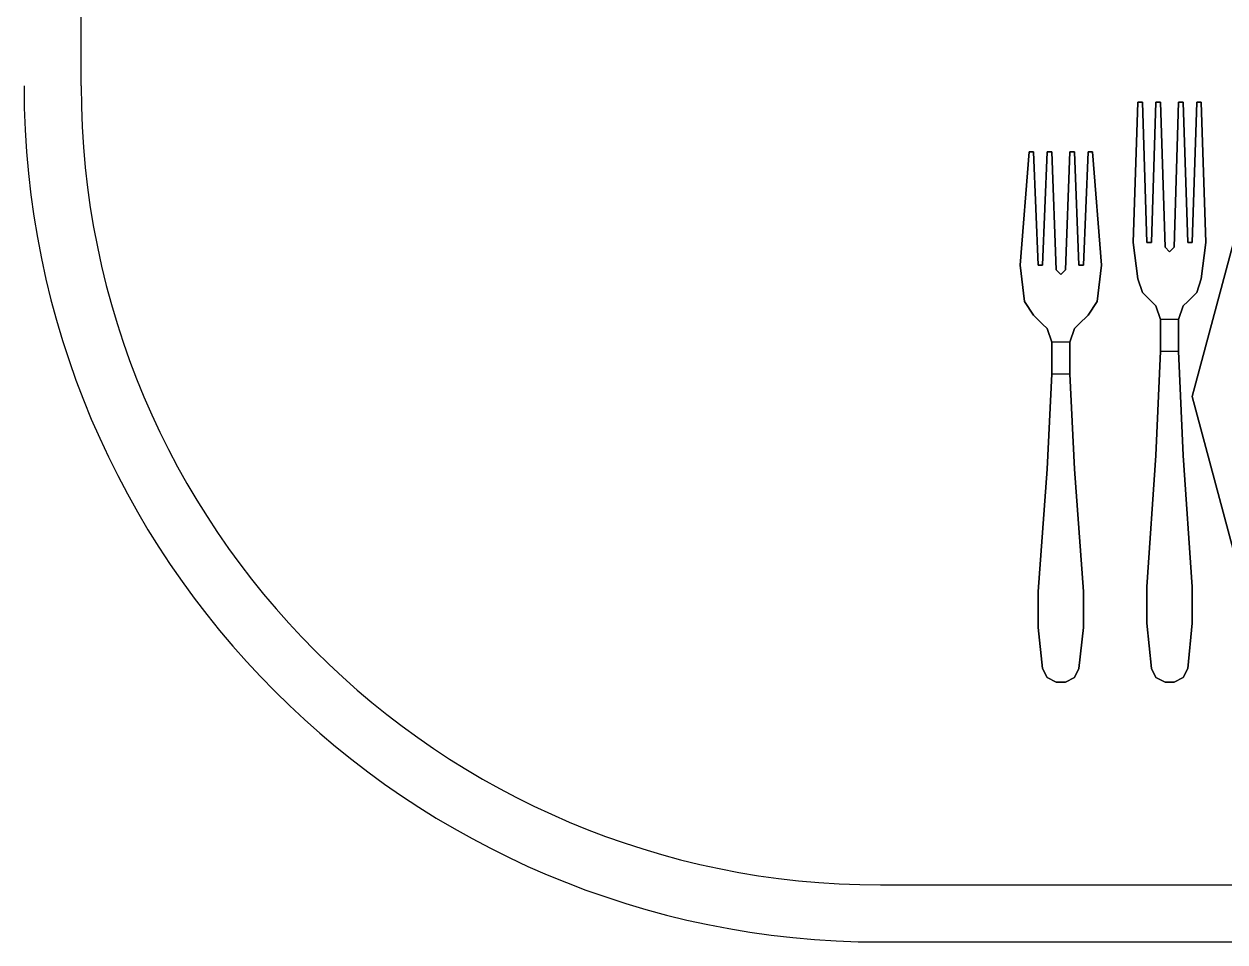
# Model space of a CAD drawing. Header units: inches. Extents: x 38074 to 101214, y 18833 to 57379.
# Drawn here: x 97711.1 to 98119, y 35985.5 to 36297.4 of the extents above; entities that cross this region are included whole.
import ezdxf

# ---------------------------------------------------------------- set-up
doc = ezdxf.new("R2010")
doc.units = ezdxf.units.IN

# ---------------------------------------------------------------- blocks, each defined once
blk = doc.blocks.new('A$C403C54AD')
for p, q in [((0.56427, 0.79569, -0.0006), (0.56427, 1.26108, -0.0006)), ((0.92321, 0.73013, -0.02105), (0.92475, 0.72551, -0.02059)), ((0.92321, 0.73013, -0.02413), (0.92475, 0.72551, -0.02367)), ((0.88473, 0.72244, -0.02105), (0.88781, 0.71782, -0.02059)), ((0.88473, 0.72244, -0.02413), (0.88781, 0.71782, -0.02367)), ((0.83575, 0.52421, -0.0006), (1.99923, 0.52421, -0.0006)), ((0.83575, 0.50481, -0.0006), (1.99923, 0.50481, -0.0006))]:
    blk.add_line(p, q)
for radius in [0.29087, 0.27148]:
    blk.add_arc((0.83575, 0.79569, -0.0006), radius, 180, 270)
for points, invisible_edges in [([(0.92629, 0.74244, -0.02045), (0.92167, 0.74244, -0.02045), (0.92321, 0.79016, -0.01335), (0.92475, 0.79016, -0.01335)], 1), ([(0.92629, 0.74244, -0.02353), (0.92167, 0.74244, -0.02353), (0.92321, 0.79016, -0.01643), (0.92475, 0.79016, -0.01643)], 1), ([(0.93244, 0.74091, -0.0207), (0.92782, 0.74244, -0.02045), (0.92936, 0.79016, -0.01335), (0.9309, 0.79016, -0.01335)], 1), ([(0.93244, 0.74091, -0.02378), (0.92782, 0.74244, -0.02353), (0.92936, 0.79016, -0.01643), (0.9309, 0.79016, -0.01643)], 1), ([(0.94014, 0.74244, -0.02045), (0.93552, 0.74091, -0.0207), (0.93706, 0.79016, -0.01335), (0.9386, 0.79016, -0.01335)], 1), ([(0.94014, 0.74244, -0.02353), (0.93552, 0.74091, -0.02378), (0.93706, 0.79016, -0.01643), (0.9386, 0.79016, -0.01643)], 1), ([(0.94168, 0.74244, -0.02045), (0.9463, 0.74244, -0.02045), (0.94476, 0.79016, -0.01335), (0.94322, 0.79016, -0.01335)], 1), ([(0.94168, 0.74244, -0.02353), (0.9463, 0.74244, -0.02353), (0.94476, 0.79016, -0.01643), (0.94322, 0.79016, -0.01643)], 1), ([(0.88935, 0.73475, -0.02045), (0.88319, 0.73475, -0.02045), (0.88627, 0.77323, -0.01335), (0.88781, 0.77323, -0.01335)], 1), ([(0.88935, 0.73475, -0.02353), (0.88319, 0.73475, -0.02353), (0.88627, 0.77323, -0.01643), (0.88781, 0.77323, -0.01643)], 1), ([(0.8955, 0.73321, -0.0207), (0.89088, 0.73475, -0.02045), (0.89242, 0.77323, -0.01335), (0.89396, 0.77323, -0.01335)], 1), ([(0.8955, 0.73321, -0.02378), (0.89088, 0.73475, -0.02353), (0.89242, 0.77323, -0.01643), (0.89396, 0.77323, -0.01643)], 1), ([(0.9032, 0.73475, -0.02045), (0.89858, 0.73321, -0.0207), (0.90012, 0.77323, -0.01335), (0.90166, 0.77323, -0.01335)], 1), ([(0.9032, 0.73475, -0.02353), (0.89858, 0.73321, -0.02378), (0.90012, 0.77323, -0.01643), (0.90166, 0.77323, -0.01643)], 1), ([(0.90474, 0.73475, -0.02045), (0.91089, 0.73475, -0.02045), (0.90782, 0.77323, -0.01335), (0.90628, 0.77323, -0.01335)], 1), ([(0.90474, 0.73475, -0.02353), (0.91089, 0.73475, -0.02353), (0.90782, 0.77323, -0.01643), (0.90628, 0.77323, -0.01643)], 1), ([(0.92321, 0.73013, -0.02105), (0.92782, 0.74244, -0.02045), (0.92629, 0.74244, -0.02045), (0.92167, 0.74244, -0.02045)], 5), ([(0.92321, 0.73013, -0.02413), (0.92782, 0.74244, -0.02353), (0.92629, 0.74244, -0.02353), (0.92167, 0.74244, -0.02353)], 5), ([(0.92321, 0.73013, -0.02413), (0.92321, 0.73013, -0.02105), (0.92167, 0.74244, -0.02045), (0.92167, 0.74244, -0.02353)], 1), ([(0.92321, 0.73013, -0.02105), (0.93398, 0.73924, -0.02085), (0.93244, 0.74091, -0.0207), (0.92782, 0.74244, -0.02045)], 13), ([(0.92321, 0.73013, -0.02413), (0.93398, 0.73924, -0.02392), (0.93244, 0.74091, -0.02378), (0.92782, 0.74244, -0.02353)], 13), ([(0.94476, 0.73013, -0.02105), (0.93398, 0.73924, -0.02085), (0.93552, 0.74091, -0.0207), (0.94014, 0.74244, -0.02045)], 13), ([(0.94476, 0.73013, -0.02413), (0.93398, 0.73924, -0.02392), (0.93552, 0.74091, -0.02378), (0.94014, 0.74244, -0.02353)], 13), ([(0.94476, 0.73013, -0.02105), (0.94014, 0.74244, -0.02045), (0.94168, 0.74244, -0.02045), (0.9463, 0.74244, -0.02045)], 5), ([(0.94476, 0.73013, -0.02413), (0.94014, 0.74244, -0.02353), (0.94168, 0.74244, -0.02353), (0.9463, 0.74244, -0.02353)], 5), ([(0.94476, 0.73013, -0.02105), (0.94476, 0.73013, -0.02413), (0.9463, 0.74244, -0.02353), (0.9463, 0.74244, -0.02045)], 1), ([(0.94476, 0.73013, -0.02105), (0.93398, 0.73924, -0.02085), (0.92321, 0.73013, -0.02105), (0.94476, 0.73013, -0.02105)], 7), ([(0.94476, 0.73013, -0.02413), (0.93398, 0.73924, -0.02392), (0.92321, 0.73013, -0.02413), (0.94476, 0.73013, -0.02413)], 7), ([(0.88473, 0.72244, -0.02105), (0.89088, 0.73475, -0.02045), (0.88935, 0.73475, -0.02045), (0.88319, 0.73475, -0.02045)], 5), ([(0.88473, 0.72244, -0.02413), (0.89088, 0.73475, -0.02353), (0.88935, 0.73475, -0.02353), (0.88319, 0.73475, -0.02353)], 5), ([(0.88473, 0.72244, -0.02413), (0.88473, 0.72244, -0.02105), (0.88319, 0.73475, -0.02045), (0.88319, 0.73475, -0.02353)], 1), ([(0.88473, 0.72244, -0.02105), (0.89704, 0.73155, -0.02085), (0.8955, 0.73321, -0.0207), (0.89088, 0.73475, -0.02045)], 13), ([(0.88473, 0.72244, -0.02413), (0.89704, 0.73155, -0.02392), (0.8955, 0.73321, -0.02378), (0.89088, 0.73475, -0.02353)], 13), ([(0.90935, 0.72244, -0.02105), (0.89704, 0.73155, -0.02085), (0.89858, 0.73321, -0.0207), (0.9032, 0.73475, -0.02045)], 13), ([(0.90935, 0.72244, -0.02413), (0.89704, 0.73155, -0.02392), (0.89858, 0.73321, -0.02378), (0.9032, 0.73475, -0.02353)], 13), ([(0.90935, 0.72244, -0.02105), (0.9032, 0.73475, -0.02045), (0.90474, 0.73475, -0.02045), (0.91089, 0.73475, -0.02045)], 5), ([(0.90935, 0.72244, -0.02413), (0.9032, 0.73475, -0.02353), (0.90474, 0.73475, -0.02353), (0.91089, 0.73475, -0.02353)], 5), ([(0.90935, 0.72244, -0.02105), (0.90935, 0.72244, -0.02413), (0.91089, 0.73475, -0.02353), (0.91089, 0.73475, -0.02045)], 1), ([(0.90935, 0.72244, -0.02105), (0.89704, 0.73155, -0.02085), (0.88473, 0.72244, -0.02105), (0.90935, 0.72244, -0.02105)], 7), ([(0.90935, 0.72244, -0.02413), (0.89704, 0.73155, -0.02392), (0.88473, 0.72244, -0.02413), (0.90935, 0.72244, -0.02413)], 7), ([(0.94322, 0.72551, -0.02059), (0.92475, 0.72551, -0.02059), (0.92321, 0.73013, -0.02105), (0.94476, 0.73013, -0.02105)], 5), ([(0.94322, 0.72551, -0.02367), (0.92475, 0.72551, -0.02367), (0.92321, 0.73013, -0.02413), (0.94476, 0.73013, -0.02413)], 5), ([(0.92475, 0.72551, -0.02059), (0.92475, 0.72551, -0.02367), (0.92321, 0.73013, -0.02413), (0.92321, 0.73013, -0.02105)], 4), ([(0.94322, 0.72551, -0.02367), (0.94322, 0.72551, -0.02059), (0.94476, 0.73013, -0.02105), (0.94476, 0.73013, -0.02413)], 4), ([(0.90628, 0.71782, -0.02059), (0.88781, 0.71782, -0.02059), (0.88473, 0.72244, -0.02105), (0.90935, 0.72244, -0.02105)], 5), ([(0.90628, 0.71782, -0.02367), (0.88781, 0.71782, -0.02367), (0.88473, 0.72244, -0.02413), (0.90935, 0.72244, -0.02413)], 5), ([(0.88781, 0.71782, -0.02059), (0.88781, 0.71782, -0.02367), (0.88473, 0.72244, -0.02413), (0.88473, 0.72244, -0.02105)], 4), ([(0.90628, 0.71782, -0.02367), (0.90628, 0.71782, -0.02059), (0.90935, 0.72244, -0.02105), (0.90935, 0.72244, -0.02413)], 4), ([(0.92782, 0.72244, -0.02243), (0.94014, 0.72244, -0.02243), (0.94322, 0.72551, -0.02367), (0.92475, 0.72551, -0.02367)], 5), ([(0.92782, 0.72244, -0.01935), (0.94014, 0.72244, -0.01935), (0.94322, 0.72551, -0.02059), (0.92475, 0.72551, -0.02059)], 5), ([(0.92936, 0.7209, -0.0183), (0.9386, 0.7209, -0.0183), (0.94014, 0.72244, -0.01935), (0.92782, 0.72244, -0.01935)], 5), ([(0.92936, 0.7209, -0.02109), (0.9386, 0.7209, -0.02109), (0.94014, 0.72244, -0.02243), (0.92782, 0.72244, -0.02243)], 5), ([(0.92936, 0.7209, -0.0183), (0.92936, 0.7209, -0.02109), (0.92782, 0.72244, -0.02243), (0.92782, 0.72244, -0.01935)], 1), ([(0.9386, 0.7209, -0.02109), (0.9386, 0.7209, -0.0183), (0.94014, 0.72244, -0.01935), (0.94014, 0.72244, -0.02243)], 1), ([(0.93706, 0.71628, -0.01595), (0.9309, 0.71628, -0.01595), (0.92936, 0.7209, -0.0183), (0.9386, 0.7209, -0.0183)], 4), ([(0.9309, 0.71628, -0.01854), (0.9309, 0.71628, -0.01595), (0.92936, 0.7209, -0.0183), (0.92936, 0.7209, -0.02109)], 5), ([(0.93706, 0.71628, -0.01854), (0.9309, 0.71628, -0.01854), (0.92936, 0.7209, -0.02109), (0.9386, 0.7209, -0.02109)], 4), ([(0.93706, 0.71628, -0.01595), (0.93706, 0.71628, -0.01854), (0.9386, 0.7209, -0.02109), (0.9386, 0.7209, -0.0183)], 5), ([(0.89088, 0.71474, -0.02243), (0.9032, 0.71474, -0.02243), (0.90628, 0.71782, -0.02367), (0.88781, 0.71782, -0.02367)], 5), ([(0.89088, 0.71474, -0.01935), (0.9032, 0.71474, -0.01935), (0.90628, 0.71782, -0.02059), (0.88781, 0.71782, -0.02059)], 5), ([(0.89242, 0.7132, -0.0183), (0.90166, 0.7132, -0.0183), (0.9032, 0.71474, -0.01935), (0.89088, 0.71474, -0.01935)], 5), ([(0.89242, 0.7132, -0.02109), (0.90166, 0.7132, -0.02109), (0.9032, 0.71474, -0.02243), (0.89088, 0.71474, -0.02243)], 5), ([(0.89242, 0.7132, -0.0183), (0.89242, 0.7132, -0.02109), (0.89088, 0.71474, -0.02243), (0.89088, 0.71474, -0.01935)], 1), ([(0.90166, 0.7132, -0.02109), (0.90166, 0.7132, -0.0183), (0.9032, 0.71474, -0.01935), (0.9032, 0.71474, -0.02243)], 1), ([(0.9309, 0.71628, -0.01854), (0.9309, 0.71628, -0.01595), (0.9309, 0.7055, -0.01387), (0.9309, 0.7055, -0.01646)], 5), ([(0.93706, 0.7055, -0.01646), (0.93706, 0.7055, -0.01387), (0.93706, 0.71628, -0.01595), (0.93706, 0.71628, -0.01854)], 5), ([(0.90012, 0.70858, -0.01595), (0.89396, 0.70858, -0.01595), (0.89242, 0.7132, -0.0183), (0.90166, 0.7132, -0.0183)], 4), ([(0.90012, 0.70858, -0.01854), (0.89396, 0.70858, -0.01854), (0.89242, 0.7132, -0.02109), (0.90166, 0.7132, -0.02109)], 4), ([(0.89396, 0.70858, -0.01854), (0.89396, 0.70858, -0.01595), (0.89242, 0.7132, -0.0183), (0.89242, 0.7132, -0.02109)], 5), ([(0.90012, 0.70858, -0.01595), (0.90012, 0.70858, -0.01854), (0.90166, 0.7132, -0.02109), (0.90166, 0.7132, -0.0183)], 5), ([(0.89396, 0.70858, -0.01854), (0.89396, 0.70858, -0.01595), (0.89396, 0.69781, -0.01387), (0.89396, 0.69781, -0.01646)], 5), ([(0.90012, 0.69781, -0.01646), (0.90012, 0.69781, -0.01387), (0.90012, 0.70858, -0.01595), (0.90012, 0.70858, -0.01854)], 5), ([(0.9386, 0.6701, -0.01678), (0.92936, 0.6701, -0.01678), (0.9309, 0.7055, -0.01387), (0.93706, 0.7055, -0.01387)], 1), ([(0.9309, 0.7055, -0.01387), (0.9309, 0.7055, -0.01646), (0.92936, 0.6701, -0.01986), (0.92936, 0.6701, -0.01678)], 5), ([(0.9386, 0.6701, -0.01986), (0.92936, 0.6701, -0.01986), (0.9309, 0.7055, -0.01646), (0.93706, 0.7055, -0.01646)], 1), ([(0.9386, 0.6701, -0.01678), (0.9386, 0.6701, -0.01986), (0.93706, 0.7055, -0.01646), (0.93706, 0.7055, -0.01387)], 5), ([(0.90166, 0.66549, -0.01678), (0.89242, 0.66549, -0.01678), (0.89396, 0.69781, -0.01387), (0.90012, 0.69781, -0.01387)], 1), ([(0.89396, 0.69781, -0.01387), (0.89396, 0.69781, -0.01646), (0.89242, 0.66549, -0.01986), (0.89242, 0.66549, -0.01678)], 5), ([(0.90166, 0.66549, -0.01986), (0.89242, 0.66549, -0.01986), (0.89396, 0.69781, -0.01646), (0.90012, 0.69781, -0.01646)], 1), ([(0.90166, 0.66549, -0.01678), (0.90166, 0.66549, -0.01986), (0.90012, 0.69781, -0.01646), (0.90012, 0.69781, -0.01387)], 5), ([(0.92629, 0.62547, -0.01916), (0.94168, 0.62547, -0.01916), (0.9386, 0.6701, -0.01678), (0.92936, 0.6701, -0.01678)], 5), ([(0.92629, 0.62547, -0.0238), (0.94168, 0.62547, -0.0238), (0.9386, 0.6701, -0.01986), (0.92936, 0.6701, -0.01986)], 5), ([(0.92936, 0.6701, -0.01986), (0.92936, 0.6701, -0.01678), (0.92629, 0.62547, -0.01916), (0.92629, 0.62547, -0.0238)], 1), ([(0.94168, 0.62547, -0.0238), (0.94168, 0.62547, -0.01916), (0.9386, 0.6701, -0.01678), (0.9386, 0.6701, -0.01986)], 4), ([(0.88935, 0.62393, -0.01916), (0.90474, 0.62393, -0.01916), (0.90166, 0.66549, -0.01678), (0.89242, 0.66549, -0.01678)], 5), ([(0.88935, 0.62393, -0.0238), (0.90474, 0.62393, -0.0238), (0.90166, 0.66549, -0.01986), (0.89242, 0.66549, -0.01986)], 5), ([(0.89242, 0.66549, -0.01986), (0.89242, 0.66549, -0.01678), (0.88935, 0.62393, -0.01916), (0.88935, 0.62393, -0.0238)], 1), ([(0.90474, 0.62393, -0.0238), (0.90474, 0.62393, -0.01916), (0.90166, 0.66549, -0.01678), (0.90166, 0.66549, -0.01986)], 4), ([(0.94168, 0.61315, -0.01949), (0.92629, 0.61315, -0.01949), (0.92629, 0.62547, -0.01916), (0.94168, 0.62547, -0.01916)], 5), ([(0.94168, 0.61315, -0.02413), (0.92629, 0.61315, -0.02413), (0.92629, 0.62547, -0.0238), (0.94168, 0.62547, -0.0238)], 5), ([(0.90474, 0.61161, -0.01949), (0.88935, 0.61161, -0.01949), (0.88935, 0.62393, -0.01916), (0.90474, 0.62393, -0.01916)], 5), ([(0.90474, 0.61161, -0.02413), (0.88935, 0.61161, -0.02413), (0.88935, 0.62393, -0.0238), (0.90474, 0.62393, -0.0238)], 5), ([(0.92782, 0.59776, -0.01946), (0.94014, 0.59776, -0.01946), (0.94168, 0.61315, -0.01949), (0.92629, 0.61315, -0.01949)], 5), ([(0.92782, 0.59776, -0.02409), (0.94014, 0.59776, -0.02409), (0.94168, 0.61315, -0.02413), (0.92629, 0.61315, -0.02413)], 5), ([(0.89088, 0.59776, -0.01946), (0.9032, 0.59776, -0.01946), (0.90474, 0.61161, -0.01949), (0.88935, 0.61161, -0.01949)], 5), ([(0.89088, 0.59776, -0.02409), (0.9032, 0.59776, -0.02409), (0.90474, 0.61161, -0.02413), (0.88935, 0.61161, -0.02413)], 5), ([(0.90166, 0.59468, -0.01921), (0.89242, 0.59468, -0.01921), (0.89088, 0.59776, -0.01946), (0.9032, 0.59776, -0.01946)], 5), ([(0.90166, 0.59468, -0.02385), (0.89242, 0.59468, -0.02385), (0.89088, 0.59776, -0.02409), (0.9032, 0.59776, -0.02409)], 5), ([(0.9386, 0.59468, -0.01921), (0.92936, 0.59468, -0.01921), (0.92782, 0.59776, -0.01946), (0.94014, 0.59776, -0.01946)], 5), ([(0.9386, 0.59468, -0.02385), (0.92936, 0.59468, -0.02385), (0.92782, 0.59776, -0.02409), (0.94014, 0.59776, -0.02409)], 5), ([(0.8955, 0.59314, -0.01938), (0.89858, 0.59314, -0.01938), (0.90166, 0.59468, -0.01921), (0.89242, 0.59468, -0.01921)], 4), ([(0.8955, 0.59314, -0.02351), (0.89858, 0.59314, -0.02351), (0.90166, 0.59468, -0.02385), (0.89242, 0.59468, -0.02385)], 4), ([(0.93244, 0.59314, -0.01938), (0.93552, 0.59314, -0.01938), (0.9386, 0.59468, -0.01921), (0.92936, 0.59468, -0.01921)], 4), ([(0.93244, 0.59314, -0.02351), (0.93552, 0.59314, -0.02351), (0.9386, 0.59468, -0.02385), (0.92936, 0.59468, -0.02385)], 4)]:
    blk.add_3dface(points, dxfattribs=dict(invisible_edges=invisible_edges))
for points in [[(0.92321, 0.79016, -0.01335), (0.92321, 0.79016, -0.01643), (0.92167, 0.74244, -0.02353), (0.92167, 0.74244, -0.02045)], [(0.92475, 0.79016, -0.01643), (0.92475, 0.79016, -0.01335), (0.92321, 0.79016, -0.01335), (0.92321, 0.79016, -0.01643)], [(0.92629, 0.74244, -0.02045), (0.92629, 0.74244, -0.02353), (0.92475, 0.79016, -0.01643), (0.92475, 0.79016, -0.01335)], [(0.92936, 0.79016, -0.01335), (0.92936, 0.79016, -0.01643), (0.92782, 0.74244, -0.02353), (0.92782, 0.74244, -0.02045)], [(0.9309, 0.79016, -0.01643), (0.9309, 0.79016, -0.01335), (0.92936, 0.79016, -0.01335), (0.92936, 0.79016, -0.01643)], [(0.93244, 0.74091, -0.02378), (0.93244, 0.74091, -0.0207), (0.9309, 0.79016, -0.01335), (0.9309, 0.79016, -0.01643)], [(0.93706, 0.79016, -0.01643), (0.93706, 0.79016, -0.01335), (0.93552, 0.74091, -0.0207), (0.93552, 0.74091, -0.02378)], [(0.9386, 0.79016, -0.01643), (0.9386, 0.79016, -0.01335), (0.93706, 0.79016, -0.01335), (0.93706, 0.79016, -0.01643)], [(0.94014, 0.74244, -0.02353), (0.94014, 0.74244, -0.02045), (0.9386, 0.79016, -0.01335), (0.9386, 0.79016, -0.01643)], [(0.94322, 0.79016, -0.01335), (0.94322, 0.79016, -0.01643), (0.94168, 0.74244, -0.02353), (0.94168, 0.74244, -0.02045)], [(0.94476, 0.79016, -0.01643), (0.94476, 0.79016, -0.01335), (0.94322, 0.79016, -0.01335), (0.94322, 0.79016, -0.01643)], [(0.9463, 0.74244, -0.02353), (0.9463, 0.74244, -0.02045), (0.94476, 0.79016, -0.01335), (0.94476, 0.79016, -0.01643)], [(0.88627, 0.77323, -0.01335), (0.88627, 0.77323, -0.01643), (0.88319, 0.73475, -0.02353), (0.88319, 0.73475, -0.02045)], [(0.88781, 0.77323, -0.01643), (0.88781, 0.77323, -0.01335), (0.88627, 0.77323, -0.01335), (0.88627, 0.77323, -0.01643)], [(0.88935, 0.73475, -0.02045), (0.88935, 0.73475, -0.02353), (0.88781, 0.77323, -0.01643), (0.88781, 0.77323, -0.01335)], [(0.89242, 0.77323, -0.01335), (0.89242, 0.77323, -0.01643), (0.89088, 0.73475, -0.02353), (0.89088, 0.73475, -0.02045)], [(0.89396, 0.77323, -0.01643), (0.89396, 0.77323, -0.01335), (0.89242, 0.77323, -0.01335), (0.89242, 0.77323, -0.01643)], [(0.8955, 0.73321, -0.02378), (0.8955, 0.73321, -0.0207), (0.89396, 0.77323, -0.01335), (0.89396, 0.77323, -0.01643)], [(0.90012, 0.77323, -0.01643), (0.90012, 0.77323, -0.01335), (0.89858, 0.73321, -0.0207), (0.89858, 0.73321, -0.02378)], [(0.90166, 0.77323, -0.01643), (0.90166, 0.77323, -0.01335), (0.90012, 0.77323, -0.01335), (0.90012, 0.77323, -0.01643)], [(0.9032, 0.73475, -0.02353), (0.9032, 0.73475, -0.02045), (0.90166, 0.77323, -0.01335), (0.90166, 0.77323, -0.01643)], [(0.90628, 0.77323, -0.01335), (0.90628, 0.77323, -0.01643), (0.90474, 0.73475, -0.02353), (0.90474, 0.73475, -0.02045)], [(0.90782, 0.77323, -0.01643), (0.90782, 0.77323, -0.01335), (0.90628, 0.77323, -0.01335), (0.90628, 0.77323, -0.01643)], [(0.91089, 0.73475, -0.02353), (0.91089, 0.73475, -0.02045), (0.90782, 0.77323, -0.01335), (0.90782, 0.77323, -0.01643)], [(0.92629, 0.74244, -0.02045), (0.92629, 0.74244, -0.02353), (0.92782, 0.74244, -0.02353), (0.92782, 0.74244, -0.02045)], [(0.94014, 0.74244, -0.02353), (0.94014, 0.74244, -0.02045), (0.94168, 0.74244, -0.02045), (0.94168, 0.74244, -0.02353)], [(0.93244, 0.74091, -0.0207), (0.93244, 0.74091, -0.02378), (0.93398, 0.73924, -0.02392), (0.93398, 0.73924, -0.02085)], [(0.93398, 0.73924, -0.02392), (0.93398, 0.73924, -0.02085), (0.93552, 0.74091, -0.0207), (0.93552, 0.74091, -0.02378)], [(0.88935, 0.73475, -0.02045), (0.88935, 0.73475, -0.02353), (0.89088, 0.73475, -0.02353), (0.89088, 0.73475, -0.02045)], [(0.9032, 0.73475, -0.02353), (0.9032, 0.73475, -0.02045), (0.90474, 0.73475, -0.02045), (0.90474, 0.73475, -0.02353)], [(0.8955, 0.73321, -0.0207), (0.8955, 0.73321, -0.02378), (0.89704, 0.73155, -0.02392), (0.89704, 0.73155, -0.02085)], [(0.89704, 0.73155, -0.02392), (0.89704, 0.73155, -0.02085), (0.89858, 0.73321, -0.0207), (0.89858, 0.73321, -0.02378)], [(0.92782, 0.72244, -0.02243), (0.92782, 0.72244, -0.01935), (0.92475, 0.72551, -0.02059), (0.92475, 0.72551, -0.02367)], [(0.94014, 0.72244, -0.01935), (0.94014, 0.72244, -0.02243), (0.94322, 0.72551, -0.02367), (0.94322, 0.72551, -0.02059)], [(0.89088, 0.71474, -0.02243), (0.89088, 0.71474, -0.01935), (0.88781, 0.71782, -0.02059), (0.88781, 0.71782, -0.02367)], [(0.9032, 0.71474, -0.01935), (0.9032, 0.71474, -0.02243), (0.90628, 0.71782, -0.02367), (0.90628, 0.71782, -0.02059)], [(0.9309, 0.7055, -0.01387), (0.93706, 0.7055, -0.01387), (0.93706, 0.71628, -0.01595), (0.9309, 0.71628, -0.01595)], [(0.9309, 0.7055, -0.01646), (0.93706, 0.7055, -0.01646), (0.93706, 0.71628, -0.01854), (0.9309, 0.71628, -0.01854)], [(0.89396, 0.69781, -0.01387), (0.90012, 0.69781, -0.01387), (0.90012, 0.70858, -0.01595), (0.89396, 0.70858, -0.01595)], [(0.89396, 0.69781, -0.01646), (0.90012, 0.69781, -0.01646), (0.90012, 0.70858, -0.01854), (0.89396, 0.70858, -0.01854)], [(0.92629, 0.62547, -0.01916), (0.92629, 0.62547, -0.0238), (0.92629, 0.61315, -0.02413), (0.92629, 0.61315, -0.01949)], [(0.94168, 0.61315, -0.01949), (0.94168, 0.61315, -0.02413), (0.94168, 0.62547, -0.0238), (0.94168, 0.62547, -0.01916)], [(0.88935, 0.62393, -0.01916), (0.88935, 0.62393, -0.0238), (0.88935, 0.61161, -0.02413), (0.88935, 0.61161, -0.01949)], [(0.90474, 0.61161, -0.01949), (0.90474, 0.61161, -0.02413), (0.90474, 0.62393, -0.0238), (0.90474, 0.62393, -0.01916)], [(0.92629, 0.61315, -0.02413), (0.92629, 0.61315, -0.01949), (0.92782, 0.59776, -0.01946), (0.92782, 0.59776, -0.02409)], [(0.94014, 0.59776, -0.02409), (0.94014, 0.59776, -0.01946), (0.94168, 0.61315, -0.01949), (0.94168, 0.61315, -0.02413)], [(0.88935, 0.61161, -0.02413), (0.88935, 0.61161, -0.01949), (0.89088, 0.59776, -0.01946), (0.89088, 0.59776, -0.02409)], [(0.9032, 0.59776, -0.02409), (0.9032, 0.59776, -0.01946), (0.90474, 0.61161, -0.01949), (0.90474, 0.61161, -0.02413)], [(0.89088, 0.59776, -0.01946), (0.89088, 0.59776, -0.02409), (0.89242, 0.59468, -0.02385), (0.89242, 0.59468, -0.01921)], [(0.90166, 0.59468, -0.01921), (0.90166, 0.59468, -0.02385), (0.9032, 0.59776, -0.02409), (0.9032, 0.59776, -0.01946)], [(0.92782, 0.59776, -0.01946), (0.92782, 0.59776, -0.02409), (0.92936, 0.59468, -0.02385), (0.92936, 0.59468, -0.01921)], [(0.9386, 0.59468, -0.01921), (0.9386, 0.59468, -0.02385), (0.94014, 0.59776, -0.02409), (0.94014, 0.59776, -0.01946)], [(0.89242, 0.59468, -0.02385), (0.89242, 0.59468, -0.01921), (0.8955, 0.59314, -0.01938), (0.8955, 0.59314, -0.02351)], [(0.8955, 0.59314, -0.01938), (0.8955, 0.59314, -0.02351), (0.89858, 0.59314, -0.02351), (0.89858, 0.59314, -0.01938)], [(0.89858, 0.59314, -0.02351), (0.89858, 0.59314, -0.01938), (0.90166, 0.59468, -0.01921), (0.90166, 0.59468, -0.02385)], [(0.92936, 0.59468, -0.02385), (0.92936, 0.59468, -0.01921), (0.93244, 0.59314, -0.01938), (0.93244, 0.59314, -0.02351)], [(0.93244, 0.59314, -0.01938), (0.93244, 0.59314, -0.02351), (0.93552, 0.59314, -0.02351), (0.93552, 0.59314, -0.01938)], [(0.93552, 0.59314, -0.02351), (0.93552, 0.59314, -0.01938), (0.9386, 0.59468, -0.01921), (0.9386, 0.59468, -0.02385)]]:
    blk.add_3dface(points)
at = {"linetype": 'ByBlock', "invisible_edges": 5}
for points in [[(0.96024, 0.75938, -0.00874), (0.97623, 0.75014, -0.00874), (0.96015, 0.69011, -0.00874), (0.94168, 0.69011, -0.00874)], [(0.98956, 0.74244, -0.02259), (0.96024, 0.75938, -0.01335), (0.94168, 0.69011, -0.01335), (0.97554, 0.69011, -0.02259)], [(0.94168, 0.69011, -0.00874), (0.96015, 0.69011, -0.00874), (0.97623, 0.63008, -0.00874), (0.96024, 0.62085, -0.00874)], [(0.97554, 0.69011, -0.02259), (0.94168, 0.69011, -0.01335), (0.96024, 0.62085, -0.01335), (0.98956, 0.63778, -0.02259)]]:
    blk.add_3dface(points, dxfattribs=at)
at = {"linetype": 'ByBlock'}
for points in [[(0.96024, 0.75938, -0.01335), (0.96024, 0.75938, -0.00874), (0.94168, 0.69011, -0.00874), (0.94168, 0.69011, -0.01335)], [(0.94168, 0.69011, -0.01335), (0.94168, 0.69011, -0.00874), (0.96024, 0.62085, -0.00874), (0.96024, 0.62085, -0.01335)]]:
    blk.add_3dface(points, dxfattribs=at)

msp = doc.modelspace()

# ---------------------------------------------------------------- block references
at = {"xscale": 1000, "yscale": 1000, "zscale": 1000}
msp.add_blockref('A$C403C54AD', (97166.18, 35480.7, 0.6), dxfattribs=at)

doc.saveas('drawing.dxf')
